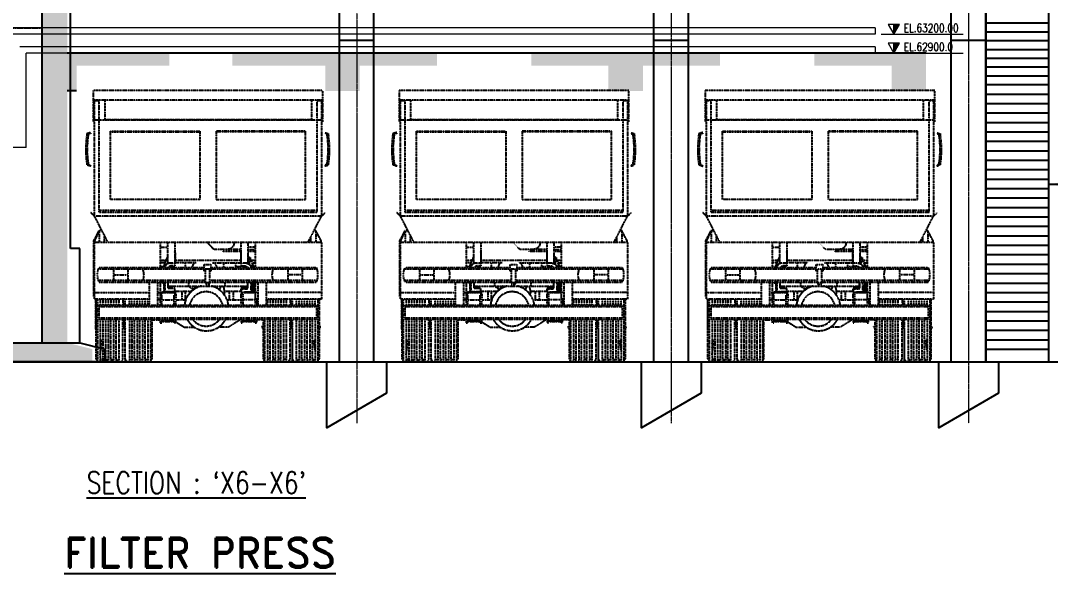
# Model space of a CAD drawing. Header units: inches. Extents: x 8618018 to 8935006, y 2431589 to 2567223.
# Drawn here: x 8806956 to 8823322, y 2491687 to 2500464 of the extents above; entities that cross this region are included whole.
import ezdxf

# ---------------------------------------------------------------- set-up
doc = ezdxf.new("R2010")
doc.units = ezdxf.units.IN
doc.header["$MEASUREMENT"] = 0
for name, pattern in [('BORDER', [1.75, 0.5, -0.25, 0.5, -0.25, 0, -0.25]), ('CENTER', [2, 1.25, -0.25, 0.25, -0.25]), ('PHANTOM2', [1.25, 0.625, -0.125, 0.125, -0.125, 0.125, -0.125])]:
    doc.linetypes.add(name, pattern=pattern)
for name, color, linetype in [('CCT', 4, 'Continuous'), ('Civil', 252, 'Continuous'), ('TEXT', 252, 'Continuous'), ('truck', 252, 'Continuous')]:
    doc.layers.add(name, color=color, linetype=linetype)
for name, color, linetype, lineweight in [('CL', 252, 'CENTER', 5), ('DIM', 252, 'Continuous', 13), ('DIM_PPG', 8, 'Continuous', 0)]:
    doc.layers.add(name, color=color, linetype=linetype, lineweight=lineweight)
doc.styles.add('ISOCPEUR', font='isocpeur.ttf')
doc.styles.add('ROMANS', font='ROMANS.shx', dxfattribs={"width": 0.8})
doc.styles.add('RS1', font='ROMANS.shx', dxfattribs={"width": 0.8})
doc.styles.add('TIT', font='romand.shx')
doc.dimstyles.new('DIM', dxfattribs={"dimscale": 175, "dimtxt": 2.5, "dimasz": 2.5, "dimexe": 0.875, "dimexo": 0.875, "dimgap": 1, "dimtad": 1, "dimdec": 0, "dimzin": 9, "dimdsep": 46, "dimtxsty": 'ISOCPEUR', "dimblk": 'OBLIQUE', "dimcen": 0.09, "dimclrd": 256, "dimclre": 256, "dimclrt": 252, "dimadec": 0, "dimazin": 0, "dimtfac": 1, "dimtdec": 0, "dimtmove": 0, "dimatfit": 3, "dimfxl": 1, "dimtfill": 1, "dimtolj": 1, "dimtzin": 0, "dimarcsym": 0})

# ---------------------------------------------------------------- blocks, each defined once
blk = doc.blocks.new('_Oblique')
at = {"color": 0, "linetype": 'ByBlock', "lineweight": -2}
blk.add_line((-0.5, -0.5), (0.5, 0.5), dxfattribs=at)
blk = doc.blocks.new('A$C62F3220C')
at = {"layer": 'truck', "linetype": 'PHANTOM2', "ltscale": 1.5, "transparency": 33554687}
for p, q in [((1851, 3667), (-1800, 3667)), ((-1617, 3667), (-1617, 3349)), ((1668, 3667), (1668, 3349)), ((-1779, 3352), (-1709, 3352)), ((1668, 3352), (-1617, 3352)), ((-1522, 3164), (-104, 3164)), ((1573, 3164), (155, 3164)), ((1760, 1915), (-1709, 1915)), ((25, 1887), (25, 1915)), ((-1625, 1524), (-1625, 1410)), ((1660, 1410), (1660, 1494)), ((1740, 1591), (1740, 1410)), ((-731, 1006), (-731, 1410)), ((-731, 1332), (-620, 1332)), ((-620, 1410), (-620, 1074)), ((664, 1074), (664, 1410)), ((782, 1332), (664, 1332)), ((782, 1006), (782, 1410)), ((-620, 1161), (-630, 1161)), ((-620, 1151), (-630, 1151)), ((664, 1295), (782, 1295)), ((782, 1262), (664, 1262)), ((695, 1161), (683, 1161)), ((695, 1151), (683, 1151)), ((-1793, 1018), (-1788, 1018)), ((-731, 1122), (-648, 1122)), ((-661, 1081), (-731, 1081)), ((-681, 1020), (-731, 1020)), ((-681, 1021), (-655, 1023)), ((-620, 1134), (-645, 1132)), ((-620, 1110), (-630, 1110)), ((-502, 1076), (-620, 1076)), ((-602, 1074), (-602, 1071)), ((-602, 1007), (-602, 1006)), ((-584, 1026), (-564, 1026)), ((-564, 1033), (-564, 1006)), ((-564, 1018), (-522, 1018)), ((-522, 1035), (-522, 1006)), ((-494, 1122), (545, 1122)), ((-161, 1081), (-494, 1081)), ((-330, 1006), (-330, 1081)), ((-34, 1007), (-41, 1006)), ((-21, 1036), (-34, 1036)), ((98, 1081), (545, 1081)), ((273, 1081), (273, 1006)), ((469, 1006), (469, 1081)), ((629, 1018), (469, 1018)), ((664, 1076), (546, 1076)), ((633, 1026), (629, 1026)), ((667, 1142), (683, 1145)), ((710, 1132), (683, 1134)), ((695, 1110), (683, 1110)), ((695, 1100), (683, 1100)), ((695, 1052), (687, 1052)), ((704, 1024), (745, 1021)), ((713, 1122), (782, 1122)), ((726, 1081), (782, 1081)), ((782, 1020), (745, 1020)), ((-1477, 979), (-1477, 799)), ((-1477, 890), (-1248, 890)), ((-1248, 979), (-1248, 799)), ((1292, 979), (1292, 799)), ((1521, 890), (1292, 890)), ((1521, 979), (1521, 799)), ((-903, 410), (-903, 776)), ((-778, 776), (-778, 410)), ((-684, 776), (-690, 761)), ((-679, 761), (-675, 776)), ((-678, 761), (-673, 776)), ((-672, 758), (-660, 758)), ((-672, 734), (-660, 734)), ((-672, 720), (-672, 723)), ((-672, 718), (-671, 718)), ((-671, 673), (-671, 673)), ((-597, 673), (-609, 673)), ((-545, 704), (-545, 708)), ((-285, 776), (-285, 713)), ((-103, 706), (-104, 713)), ((56, 766), (-21, 766)), ((86, 713), (87, 712)), ((292, 776), (292, 713)), ((580, 664), (580, 713)), ((582, 665), (581, 713)), ((592, 713), (592, 666)), ((609, 713), (610, 704)), ((609, 704), (609, 713)), ((609, 670), (609, 667)), ((610, 680), (658, 680)), ((656, 757), (658, 757)), ((656, 734), (658, 734)), ((709, 758), (736, 758)), ((709, 734), (736, 734)), ((736, 723), (736, 720)), ((736, 718), (736, 718)), ((736, 670), (736, 670)), ((736, 669), (736, 669)), ((824, 410), (824, 776)), ((949, 776), (949, 410)), ((-1788, 545), (-1779, 630)), ((-1779, 551), (-1788, 545)), ((-1779, 608), (-903, 608)), ((-1728, -489), (-1728, 502)), ((-1687, 502), (-1687, 410)), ((-1645, 502), (-1645, 410)), ((-1603, 502), (-1603, 410)), ((-1561, 502), (-1561, 410)), ((-1519, 502), (-1519, 410)), ((-1477, 502), (-1477, 410)), ((-1436, 502), (-1436, 410)), ((-1394, 502), (-1394, 410)), ((-1326, 502), (-1326, 410)), ((-1310, 410), (-1310, 502)), ((-1308, 410), (-1308, 502)), ((-1292, 410), (-1292, 502)), ((-1225, 410), (-1225, 502)), ((-1183, 410), (-1183, 502)), ((-1141, 410), (-1141, 502)), ((-1099, 410), (-1099, 502)), ((-1057, 410), (-1057, 502)), ((-1016, 410), (-1016, 502)), ((-974, 410), (-974, 502)), ((-932, 410), (-932, 502)), ((-778, 608), (-731, 608)), ((-735, 494), (-778, 494)), ((-735, 502), (-735, 410)), ((-731, 586), (-727, 585)), ((-731, 585), (-710, 583)), ((-727, 613), (-495, 610)), ((-672, 645), (-660, 645)), ((-672, 621), (-545, 621)), ((-656, 613), (-656, 616)), ((-512, 586), (-487, 583)), ((-390, 631), (-390, 494)), ((-333, 494), (-333, 631)), ((-227, 641), (-238, 631)), ((-227, 636), (-227, 636)), ((267, 596), (292, 604)), ((367, 494), (367, 631)), ((425, 631), (425, 494)), ((552, 583), (576, 586)), ((559, 610), (782, 613)), ((574, 613), (574, 611)), ((775, 494), (576, 494)), ((579, 614), (581, 614)), ((583, 611), (583, 614)), ((593, 615), (593, 611)), ((603, 614), (675, 613)), ((661, 621), (736, 621)), ((709, 645), (736, 645)), ((728, 613), (728, 616)), ((775, 583), (782, 584)), ((824, 608), (782, 608)), ((800, 494), (800, 502)), ((1830, 608), (949, 608)), ((972, 502), (972, 410)), ((1014, 502), (1014, 410)), ((1056, 502), (1056, 410)), ((1098, 502), (1098, 410)), ((1140, 502), (1140, 410)), ((1182, 502), (1182, 410)), ((1223, 502), (1223, 410)), ((1265, 502), (1265, 410)), ((1333, 502), (1333, 410)), ((1349, 410), (1349, 502)), ((1351, 410), (1351, 502)), ((1367, 410), (1367, 502)), ((1434, 410), (1434, 502)), ((1476, 410), (1476, 502)), ((1518, 410), (1518, 502)), ((1560, 410), (1560, 502)), ((1601, 410), (1601, 502)), ((1643, 410), (1643, 502)), ((1685, 410), (1685, 502)), ((1727, 410), (1727, 502)), ((1769, 502), (1769, -489)), ((1747, 382), (-1705, 382)), ((1747, 203), (-1705, 203)), ((-1561, 180), (-1561, -489)), ((-1477, 180), (-1477, -489)), ((-1394, 180), (-1394, -489)), ((-890, 180), (-890, -489)), ((-864, 174), (-735, 174)), ((-710, 167), (-512, 167)), ((576, 167), (775, 167)), ((905, 174), (799, 174)), ((930, -489), (930, 180)), ((1434, -489), (1434, 180)), ((1518, -489), (1518, 180)), ((1601, -489), (1601, 180)), ((1685, -489), (1685, 180)), ((-735, 147), (-710, 147)), ((-710, 152), (-512, 152)), ((-512, 147), (-487, 147)), ((552, 147), (576, 147)), ((576, 152), (775, 152)), ((775, 147), (799, 147)), ((905, 30), (883, 69)), ((1367, 40), (1351, 69)), ((1795, 30), (1816, 69)), ((-1687, -123), (-1678, -157)), ((-1687, -274), (-1678, -213)), ((1727, -300), (1718, -210)), ((-1645, -453), (-1687, -453)), ((-1603, -453), (-1561, -453)), ((-1519, -453), (-1477, -453)), ((-1436, -453), (-1394, -453)), ((-1291, -444), (-1291, -489)), ((-1225, -453), (-1183, -453)), ((-1141, -453), (-1099, -453)), ((-1057, -453), (-1016, -453)), ((-974, -453), (-932, -453)), ((1014, -453), (972, -453)), ((1098, -453), (1056, -453)), ((1182, -453), (1140, -453)), ((1265, -453), (1223, -453)), ((1321, -489), (1321, -463)), ((1373, -453), (1363, -453)), ((1434, -453), (1476, -453)), ((1518, -453), (1560, -453)), ((1601, -453), (1643, -453)), ((1685, -453), (1727, -453))]:
    blk.add_line(p, q, dxfattribs=at)
for points in [[(1851, 3323), (1851, 3818), (-1800, 3818), (-1800, 3323)], [(1760, 3352), (1760, 3660), (1830, 3660), (1830, 1825), (-1779, 1825), (-1779, 3660), (-1709, 3660), (-1709, 3352), (-1709, 3349)], [(1759, 3349), (1760, 3352), (1830, 3352)], [(-1884, 3134), (-1899, 3134), (-1904, 3093), (-1909, 3051), (-1912, 3010), (-1915, 2969), (-1916, 2927), (-1917, 2886), (-1916, 2844), (-1915, 2803), (-1912, 2762), (-1909, 2720), (-1904, 2679), (-1899, 2638)], [(-1836, 3147), (-1848, 3144), (-1866, 3139), (-1884, 3134), (-1890, 3093), (-1894, 3051), (-1898, 3010), (-1900, 2969), (-1902, 2927), (-1902, 2886), (-1902, 2844), (-1900, 2803), (-1898, 2762), (-1894, 2720), (-1890, 2679), (-1884, 2638), (-1867, 2629), (-1849, 2622), (-1836, 2618)], [(-1836, 3149), (-1844, 3148), (-1863, 3144), (-1881, 3139), (-1899, 3134)], [(-1836, 3138), (-1846, 3136), (-1864, 3131), (-1877, 3127), (-1882, 3091), (-1887, 3051), (-1890, 3009), (-1893, 2968), (-1894, 2927), (-1895, 2886), (-1894, 2845), (-1893, 2803), (-1890, 2762), (-1887, 2721), (-1882, 2680), (-1877, 2644), (-1864, 2637), (-1847, 2630), (-1836, 2627)], [(1887, 3146), (1898, 3144), (1916, 3139), (1934, 3134)], [(1887, 3143), (1901, 3139), (1919, 3134), (1925, 3093), (1929, 3051), (1933, 3010), (1935, 2969), (1937, 2927), (1937, 2886), (1937, 2844), (1935, 2803), (1933, 2762), (1929, 2720), (1925, 2679), (1919, 2638), (1902, 2629), (1887, 2623)], [(1887, 3135), (1899, 3131), (1912, 3127), (1917, 3091), (1922, 3051), (1925, 3009), (1928, 2968), (1929, 2927), (1930, 2886), (1929, 2845), (1928, 2803), (1925, 2762), (1922, 2721), (1917, 2680), (1912, 2644), (1899, 2637), (1887, 2632)], [(1919, 3134), (1934, 3134), (1939, 3093), (1944, 3051), (1947, 3010), (1950, 2969), (1951, 2927), (1952, 2886), (1951, 2844), (1950, 2803), (1947, 2762), (1944, 2720), (1939, 2679), (1934, 2638)], [(-1836, 2615), (-1845, 2616), (-1864, 2622), (-1882, 2629), (-1899, 2638), (-1884, 2638)], [(1887, 2619), (1899, 2622), (1916, 2629), (1934, 2638), (1919, 2638)], [(-1566, 1410), (-1593, 1461), (-1623, 1521), (-1625, 1524), (-1628, 1530), (-1636, 1546), (-1644, 1561), (-1650, 1573), (-1655, 1583), (-1659, 1591), (-1779, 1825), (-1836, 1876)], [(1617, 1410), (1627, 1431), (1658, 1491), (1660, 1494), (1669, 1512), (1679, 1530), (1687, 1546), (1694, 1561), (1701, 1573), (1706, 1583), (1710, 1591), (1830, 1825), (1887, 1876)], [(-1788, 1434), (-1786, 1436), (-1772, 1463), (-1735, 1534), (-1706, 1591), (-1788, 1410)], [(-1659, 1591), (-1706, 1591), (-1706, 1410)], [(1823, 1433), (1821, 1436), (1807, 1463), (1770, 1534), (1740, 1591), (1710, 1591)], [(-1779, 545), (-1788, 545), (-1788, 1434), (-1786, 1436)], [(-903, 502), (-1779, 502), (-1779, 1410), (1830, 1410), (1830, 502), (949, 502)], [(-502, 1410), (-502, 1035), (-560, 1035), (-564, 1033), (-584, 1026), (-587, 1025), (-602, 1007), (-603, 1006)], [(546, 1295), (117, 1295), (17, 1395), (2, 1410)], [(438, 1410), (438, 1410), (439, 1391), (436, 1372), (429, 1354), (420, 1337), (407, 1323), (392, 1311), (375, 1303), (356, 1297), (337, 1295)], [(546, 1410), (546, 1067), (551, 1067)], [(1823, 1410), (1823, 1422), (1823, 1434), (1821, 1436)], [(-620, 1167), (-630, 1167), (-630, 1161), (-630, 1151), (-630, 1146), (-620, 1146)], [(-502, 1078), (-494, 1078), (-494, 1244), (-502, 1255)], [(546, 1262), (266, 1262), (266, 1295)], [(546, 1245), (545, 1244), (545, 1078), (546, 1078)], [(683, 1056), (683, 1167), (683, 1168), (683, 1171), (667, 1170), (664, 1170)], [(683, 1168), (667, 1169), (664, 1169)], [(666, 1068), (666, 1169), (666, 1170)], [(683, 1167), (695, 1167), (695, 1151), (695, 1146), (683, 1146)], [(-1788, 1090), (-1793, 1090), (-1793, 631), (-1788, 631)], [(-1705, 790), (-1713, 790), (-1718, 806), (-1722, 822), (-1725, 839), (-1728, 856), (-1729, 873), (-1730, 890), (-1729, 907), (-1728, 924), (-1725, 941), (-1722, 958), (-1718, 974), (-1713, 990), (-1705, 990)], [(-34, 979), (-1705, 979), (-1705, 1006), (-34, 1006)], [(-620, 1144), (-645, 1132), (-648, 1122), (-661, 1081), (-663, 1076), (-681, 1021), (-655, 1024)], [(-663, 1076), (-681, 1021), (-681, 1006)], [(-618, 1068), (-620, 1067), (-627, 1062), (-649, 1043), (-655, 1024), (-655, 1023), (-660, 1009), (-660, 1006)], [(-620, 1116), (-630, 1116), (-630, 1100), (-620, 1100)], [(-630, 1100), (-630, 1095), (-620, 1095)], [(-581, 1076), (-589, 1074), (-602, 1071), (-608, 1070), (-618, 1068), (-618, 1074)], [(-226, 1006), (-225, 1012), (-205, 1061), (-190, 1081)], [(-21, 948), (-34, 948), (-34, 1057), (69, 1057), (69, 948), (56, 948)], [(69, 1006), (1747, 1006), (1747, 979), (69, 979)], [(127, 1081), (143, 1061), (163, 1012), (163, 1006)], [(551, 1076), (551, 1035), (609, 1035), (629, 1028), (633, 1026), (636, 1025), (652, 1006)], [(629, 1028), (629, 1026), (629, 1018), (629, 1006)], [(630, 1076), (638, 1074), (666, 1068), (667, 1068), (669, 1067), (672, 1065), (683, 1056), (687, 1052), (695, 1045), (698, 1043), (703, 1026), (704, 1024), (709, 1009), (709, 1006)], [(727, 1076), (727, 1076), (726, 1081), (713, 1122), (710, 1132), (683, 1145)], [(683, 1095), (695, 1095), (695, 1100), (695, 1110), (695, 1116), (683, 1116)], [(695, 1045), (695, 1057), (683, 1057)], [(703, 1026), (745, 1021), (727, 1076), (745, 1021), (745, 1006)], [(1747, 790), (1757, 790), (1762, 806), (1766, 822), (1769, 839), (1771, 856), (1773, 873), (1773, 890), (1773, 907), (1771, 924), (1769, 941), (1766, 958), (1762, 974), (1757, 990), (1747, 990)], [(-1014, 979), (-1012, 974), (-1007, 958), (-1003, 941), (-1000, 924), (-998, 907), (-997, 890), (-998, 873), (-1000, 856), (-1003, 839), (-1007, 822), (-1012, 806), (-1015, 799)], [(1058, 979), (1056, 974), (1051, 958), (1047, 941), (1044, 924), (1042, 907), (1041, 890), (1042, 873), (1044, 856), (1047, 839), (1051, 822), (1056, 806), (1059, 799)], [(-21, 799), (-1705, 799), (-1705, 776), (-21, 776)], [(-778, 502), (-731, 502), (-731, 776)], [(-673, 776), (-678, 761), (-690, 761), (-700, 761), (-694, 776)], [(-679, 761), (-676, 771), (-674, 776)], [(-671, 697), (-672, 697), (-672, 692), (-672, 720), (-672, 723), (-672, 734), (-672, 758), (-672, 776)], [(-671, 732), (-671, 723), (-671, 718), (-672, 708), (-660, 708)], [(-660, 704), (-671, 704), (-671, 697), (-672, 680), (-660, 680)], [(-672, 697), (-672, 697), (-671, 704)], [(-656, 616), (-656, 616), (-672, 617), (-672, 621), (-672, 645), (-672, 657), (-671, 666), (-672, 666), (-672, 669), (-672, 670), (-672, 680), (-672, 692)], [(-660, 673), (-671, 673), (-671, 673), (-672, 673)], [(-660, 673), (-671, 673), (-671, 670), (-671, 669), (-671, 666), (-672, 649), (-660, 649)], [(-672, 670), (-671, 670), (-671, 670)], [(-672, 669), (-671, 669), (-671, 669)], [(-671, 666), (-671, 666), (-671, 669), (-671, 670), (-671, 673), (-671, 673)], [(-660, 776), (-660, 625), (-502, 625), (-502, 631), (-238, 631), (-261, 610), (-264, 599)], [(-609, 680), (-545, 680), (-545, 673), (-557, 673), (-597, 673), (-609, 672), (-609, 673), (-609, 680), (-609, 691), (-609, 692), (-609, 704), (-609, 708), (-609, 713), (-609, 776)], [(-609, 713), (656, 713), (656, 776)], [(-609, 708), (-545, 708), (-545, 713)], [(-545, 704), (-545, 704), (-609, 704)], [(-545, 688), (-545, 704), (-545, 704), (-545, 704), (-545, 704), (-545, 704), (-545, 713)], [(-545, 704), (-545, 710), (-545, 713)], [(-545, 680), (-545, 680), (-545, 673)], [(-502, 631), (-502, 673), (-545, 673), (-545, 673)], [(-150, 713), (-200, 666), (-201, 666), (-242, 677), (-272, 707), (-273, 713)], [(-216, 644), (-216, 658), (-199, 658), (-216, 644), (-227, 636), (-227, 636)], [(-209, 658), (-200, 666), (-182, 671)], [(-80, 713), (-92, 711), (-103, 706), (-151, 686), (-177, 675), (-182, 671), (-199, 658)], [(-151, 686), (-130, 707), (-128, 713)], [(56, 776), (1747, 776), (1747, 799), (56, 799)], [(327, 494), (307, 542), (283, 574), (251, 617), (200, 657), (177, 675), (92, 711), (80, 713)], [(224, 713), (213, 670), (200, 657)], [(267, 713), (286, 631), (546, 631), (546, 611), (559, 612)], [(580, 673), (551, 673), (546, 661), (546, 631)], [(546, 661), (580, 664), (580, 664), (582, 665)], [(580, 664), (580, 673), (579, 713)], [(610, 704), (610, 704), (609, 704), (609, 704), (610, 680), (609, 680), (609, 673), (609, 672), (609, 670), (609, 667), (603, 667), (592, 666), (582, 665), (582, 665), (581, 713)], [(603, 667), (603, 673), (602, 713)], [(603, 616), (610, 617), (610, 616), (690, 616), (690, 613), (728, 613), (740, 613), (740, 615), (742, 761), (737, 776)], [(603, 673), (609, 673), (610, 673)], [(609, 667), (609, 667), (625, 669), (657, 672), (658, 672), (658, 673), (658, 680), (658, 689), (658, 694), (658, 704)], [(657, 672), (610, 672), (609, 672)], [(610, 708), (610, 704), (658, 704), (658, 708), (658, 717), (658, 723), (658, 732), (658, 734), (658, 743), (658, 748), (658, 757), (658, 776)], [(610, 617), (661, 621), (709, 625), (709, 776)], [(610, 713), (610, 708), (658, 708)], [(610, 680), (610, 680), (610, 672)], [(690, 616), (728, 616), (736, 617), (736, 657), (736, 666), (736, 669), (736, 669)], [(709, 708), (736, 708), (736, 718), (736, 723), (736, 732)], [(736, 666), (736, 666), (736, 666), (736, 673), (736, 680), (736, 692), (736, 697), (736, 697), (736, 697), (736, 704), (709, 704)], [(709, 680), (736, 680), (736, 697)], [(709, 649), (736, 649), (736, 666), (736, 669), (736, 670), (736, 673), (709, 673)], [(736, 776), (736, 692), (736, 697)], [(736, 704), (736, 697), (736, 697)], [(738, 776), (742, 761), (740, 615), (740, 613)], [(740, 613), (740, 613), (742, 613), (742, 615), (744, 761), (741, 771), (739, 776)], [(739, 776), (744, 761), (742, 615), (742, 613)], [(752, 614), (752, 615), (754, 761), (749, 776)], [(759, 776), (765, 761), (763, 615), (762, 614)], [(824, 502), (782, 502), (782, 776)], [(-1764, 502), (-1764, 26), (-1754, 26)], [(-1687, 180), (-1687, -489), (-1728, -489), (-1754, -441), (-1754, 502)], [(-710, 583), (-711, 583), (-723, 585), (-727, 585), (-727, 614), (-711, 614), (-656, 613), (-656, 613)], [(-710, 494), (-710, 587), (-723, 585)], [(-510, 611), (-510, 615), (-711, 615), (-711, 614)], [(-710, 410), (-710, 488), (-710, 494), (-512, 494)], [(-495, 611), (-498, 611), (-510, 611), (-611, 613), (-656, 613), (-656, 616), (-545, 616), (-545, 621), (-545, 625)], [(-611, 613), (-510, 614), (-495, 614), (-495, 586)], [(-512, 410), (-512, 494), (-512, 586), (-512, 586), (-500, 585), (-488, 583), (-487, 583)], [(-500, 585), (-495, 586), (-487, 587), (-487, 494)], [(-487, 410), (-487, 488), (-487, 494), (-327, 494), (-329, 488), (-335, 472), (-342, 455), (-343, 448), (-347, 417), (-348, 410)], [(-327, 494), (-307, 542), (-264, 599), (-251, 617), (-227, 636), (-227, 655), (-216, 655)], [(257, 410), (254, 434), (215, 511), (155, 572), (79, 611), (-5, 625), (-89, 611), (-165, 572), (-225, 511), (-263, 434), (-267, 410)], [(283, 574), (292, 604), (286, 631)], [(348, 410), (347, 417), (343, 448), (342, 455), (335, 472), (329, 488), (327, 494), (552, 494)], [(552, 410), (552, 417), (552, 587), (559, 586), (564, 585)], [(552, 583), (552, 583), (564, 585), (576, 586), (576, 586), (576, 494), (576, 410)], [(583, 611), (581, 611), (581, 611), (574, 611), (562, 611), (559, 611), (559, 612), (561, 612), (574, 613), (579, 614), (581, 614), (581, 614)], [(559, 611), (559, 610), (559, 586)], [(581, 611), (581, 614), (582, 614), (583, 614), (593, 615), (596, 615), (603, 616), (603, 615), (603, 614), (604, 612)], [(581, 611), (581, 614), (581, 614)], [(582, 614), (583, 611), (583, 611), (593, 611), (604, 612), (675, 613), (690, 613)], [(776, 614), (776, 615), (596, 615)], [(742, 613), (742, 613), (752, 614), (762, 614), (776, 614), (782, 614)], [(782, 584), (775, 583), (775, 583), (775, 587), (782, 586)], [(775, 583), (775, 583), (775, 410)], [(824, 494), (800, 494), (800, 488), (800, 410)], [(1727, 180), (1727, -489), (1769, -489), (1795, -441), (1795, 502)], [(-1603, 180), (-1603, -453), (-1603, -471), (-1603, -489), (-1668, -489), (-1687, -454)], [(-1645, 180), (-1645, -144), (-1645, -188), (-1645, -212), (-1645, -213), (-1645, -489)], [(-1584, -453), (-1584, -489), (-1519, -489), (-1519, 180)], [(-1500, -453), (-1500, -489), (-1436, -489), (-1436, 180)], [(-1417, -453), (-1417, -489), (-1352, -489), (-1333, -454), (-1330, -448), (-1326, -441), (-1326, 180)], [(-1310, 180), (-1310, 64), (-1326, 34)], [(-1308, 180), (-1308, 64), (-1292, 34)], [(-1225, 180), (-1225, -489), (-1267, -489), (-1279, -466), (-1280, -464), (-1284, -457), (-1290, -446), (-1291, -444), (-1292, -441), (-1292, 180)], [(-1183, 180), (-1183, -489), (-1141, -489), (-1141, 180)], [(-1099, 180), (-1099, -489), (-1057, -489), (-1057, 180)], [(-1016, 180), (-1016, -489), (-974, -489), (-974, 180)], [(-932, 180), (-932, -489), (-890, -489), (-864, -441), (-864, 180)], [(-735, 180), (-735, 174), (-735, 147), (-735, 130), (-710, 130), (-710, 180)], [(-512, 180), (-512, 152), (-512, 147), (-512, 130), (-487, 130), (-487, 144), (-487, 147), (-487, 180)], [(-306, 180), (-251, 106), (-194, 61), (-177, 48), (-92, 12), (0, 0), (92, 12), (177, 48), (194, 61), (251, 106), (306, 180)], [(-217, 180), (-165, 127), (-89, 88), (-5, 74), (79, 88), (155, 127), (207, 180)], [(552, 174), (532, 174), (351, 61), (194, 61)], [(552, 180), (552, 130), (576, 130), (576, 180)], [(775, 180), (775, 147), (775, 130), (799, 130), (799, 180)], [(972, 180), (972, -489), (930, -489), (905, -441), (905, 180)], [(1056, 180), (1056, -489), (1014, -489), (1014, 180)], [(1140, 180), (1140, -489), (1098, -489), (1098, 180)], [(1223, 180), (1223, -489), (1182, -489), (1182, 180)], [(1265, 180), (1265, -489), (1307, -489), (1314, -476), (1315, -474), (1319, -467), (1321, -463), (1329, -448), (1333, -441), (1333, 180)], [(1333, 30), (1349, 59), (1349, 180)], [(1367, 30), (1363, 36), (1351, 59), (1351, 180)], [(1447, -453), (1447, -489), (1392, -489), (1373, -453), (1370, -449), (1367, -441), (1367, 180)], [(1476, 180), (1476, -489), (1530, -489), (1530, -453)], [(1560, 180), (1560, -489), (1614, -489), (1614, -453)], [(1643, 180), (1643, -489), (1698, -489), (1717, -453)], [(-512, 154), (-610, 154), (-710, 154)], [(-612, 154), (-611, 154), (-610, 154)], [(-487, 144), (-353, 61), (-194, 61)], [(775, 154), (675, 154), (576, 154)], [(675, 154), (676, 154), (677, 154)], [(1363, 36), (1363, -489), (1321, -489), (1314, -476)], [(-1687, -212), (-1678, -157), (-1678, -263)], [(1727, -274), (1718, -210), (1718, -154), (1727, -123)], [(1727, -144), (1718, -154), (1727, -212)], [(-1687, -377), (-1684, -346), (-1678, -263), (-1687, -329)], [(-1333, -454), (-1333, -489), (-1291, -489), (-1279, -466)]]:
    blk.add_lwpolyline(points, dxfattribs=at)
for points in [[(-1709, 1887), (1760, 1887), (1760, 3349), (-1709, 3349)], [(-104, 3174), (-104, 2089), (-1522, 2089), (-1522, 3174)], [(155, 3174), (155, 2089), (1573, 2089), (1573, 3174)], [(-21, 979), (-21, 744), (56, 744), (56, 979)], [(-1705, 410), (1747, 410), (1747, 180), (-1705, 180)]]:
    blk.add_lwpolyline(points, close=True, dxfattribs=at)
blk = doc.blocks.new('A$C6A595223')
at = {"layer": 'DIM_PPG', "color": 6}
blk.add_line((5.8, 12.5), (5.8, 62.5), dxfattribs=at)
at = {"layer": 'DIM_PPG'}
blk.add_lwpolyline([(34.7, 62.5), (-23, 62.5), (5.8, 12.5)], close=True, dxfattribs=at)
at = {"layer": 'DIM_PPG', "color": 6}
blk.add_solid([(5.8, 62.5), (5.8, 12.5), (5.8, 62.5), (34.7, 62.5)], dxfattribs=at)

msp = doc.modelspace()

# ---------------------------------------------------------------- hatches: boundary and pattern name
at = {"layer": 'Civil'}
h = msp.add_hatch(dxfattribs=at)
h.set_pattern_fill('AR-CONC', color=256, scale=1.5)
h.set_pattern_definition([(50, (30871.62, 41823.93), (273.2770035, -23.9086283), [28.575, -314.325]), (355, (30871.62, 41823.93), (-52.865132, 286.585268), [22.86, -251.460876]), (100.4514447, (30894.4, 41821.94), (220.411871, 262.676628), [24.285013, -267.135367]), (46.1842, (30871.62, 41900.13), (406.618561, -63.063492), [42.8625, -471.4875]), (96.6355576, (30905.5, 41894.87), (356.106201, 371.139187), [36.427535, -400.703412]), (351.184151, (30871.6, 41900.13), (356.106201, 371.139187), [34.28995, -377.189598]), (21, (30909.72, 41881.08), (227.421587, -153.3977973), [28.575, -314.325]), (326, (30909.72, 41881.08), (92.7030425, 276.281949), [22.86, -251.46]), (71.451445, (30928.67, 41868.3), (320.124629, 122.884153), [24.285013, -267.134906]), (37.5, (30871.62, 41823.93), (4.6329049, 126.8325583), [0, -248.412, 0, -255.27, 0, -252.4125]), (7.5, (30871.62, 41823.93), (100.2294938, 150.2708622), [0, -145.542, 0, -242.697, 0, -96.2025]), (327.5, (30786.65, 41823.93), (203.3858928, -8.593116), [0, -95.25, 0, -297.18, 0, -394.335]), (317.5, (30748.55, 41823.93), (222.193772, 38.1397365), [0, -123.825, 0, -197.358, 0, -280.035])])
h.paths.add_polyline_path([(8807297.5, 2495247.9), (8807697.5, 2495247.9), (8807697.5, 2499347.9), (8807847.5, 2499347.9), (8807847.5, 2499747.9), (8809322.5, 2499747.9), (8809322.5, 2499947.9), (8807697.5, 2499947.9), (8807697.5, 2500747.9), (8806297.5, 2500747.9), (8806297.5, 2500597.9), (8807297.5, 2500597.9)])
h.paths.add_polyline_path([(8810322.5, 2499947.9), (8810322.5, 2499747.9), (8811797.5, 2499747.9), (8811797.5, 2499347.9), (8812347.5, 2499347.9), (8812347.5, 2499747.9), (8813572.5, 2499747.9), (8813572.5, 2499947.9)])
h.paths.add_polyline_path([(8815072.5, 2499947.9), (8815072.5, 2499747.9), (8816297.5, 2499747.9), (8816297.5, 2499347.9), (8816847.5, 2499347.9), (8816847.5, 2499747.9), (8818072.5, 2499747.9), (8818072.5, 2499947.9)])
h.paths.add_polyline_path([(8821347.5, 2499947.9), (8819572.5, 2499947.9), (8819572.5, 2499747.9), (8820797.5, 2499747.9), (8820797.5, 2499347.9), (8821347.5, 2499347.9)])
h = msp.add_hatch(dxfattribs=at)
h.set_pattern_fill('AR-CONC', color=256, scale=1.5)
h.set_pattern_definition([(50, (30871.62, 41923.93), (273.2770035, -23.9086283), [28.575, -314.325]), (355, (30871.62, 41923.93), (-52.865132, 286.585268), [22.86, -251.460876]), (100.4514447, (30894.4, 41921.94), (220.411871, 262.676628), [24.285013, -267.135367]), (46.1842, (30871.62, 42000.13), (406.618561, -63.063492), [42.8625, -471.4875]), (96.6355576, (30905.5, 41994.87), (356.106201, 371.139187), [36.427535, -400.703412]), (351.184151, (30871.6, 42000.13), (356.106201, 371.139187), [34.28995, -377.189598]), (21, (30909.72, 41981.08), (227.421587, -153.3977973), [28.575, -314.325]), (326, (30909.72, 41981.08), (92.7030425, 276.281949), [22.86, -251.46]), (71.451445, (30928.67, 41968.3), (320.124629, 122.884153), [24.285013, -267.134906]), (37.5, (30871.62, 41923.93), (4.6329049, 126.8325583), [0, -248.412, 0, -255.27, 0, -252.4125]), (7.5, (30871.62, 41923.93), (100.2294938, 150.2708622), [0, -145.542, 0, -242.697, 0, -96.2025]), (327.5, (30786.65, 41923.93), (203.3858928, -8.593116), [0, -95.25, 0, -297.18, 0, -394.335]), (317.5, (30748.55, 41923.93), (222.193772, 38.1397365), [0, -123.825, 0, -197.358, 0, -280.035])])
h.paths.add_polyline_path([(8808097.5, 2495247.9), (8807697.5, 2495347.9), (8797897.5, 2495347.9), (8797497.5, 2495247.9), (8797497.5, 2495047.9), (8808097.5, 2495047.9)])

# ---------------------------------------------------------------- linework, layer by layer
at = {"color": 5, "linetype": 'BORDER'}
msp.add_line((8798297.5, 2500347.9), (8807297.5, 2500347.9), dxfattribs=at)
at = {"color": 25}
msp.add_line((8795729.5, 2495047.9), (8825997.5, 2495047.9), dxfattribs=at)
at = {"layer": 'CCT', "lineweight": 0}
for p, q in [((8820535, 2500347.9), (8806645.5, 2500347.9)), ((8820535, 2500247.9), (8806745.5, 2500247.9)), ((8820535, 2500347.9), (8820535, 2500247.9)), ((8820634.9, 2500247.9), (8821937.3, 2500247.9))]:
    msp.add_line(p, q, dxfattribs=at)
at = {"layer": 'Civil'}
for p, q in [((8822297.5, 2495047.9), (8822297.5, 2500847.9)), ((8807297.5, 2495347.9), (8807297.5, 2500697.9)), ((8807747.5, 2496847.9), (8807747.5, 2500647.9)), ((8812022.5, 2495047.9), (8812022.5, 2500647.9)), ((8812572.5, 2495047.9), (8812572.5, 2500647.9)), ((8817022.5, 2495047.9), (8817022.5, 2500647.9)), ((8817572.5, 2495047.9), (8817572.5, 2500647.9)), ((8821747.5, 2495047.9), (8821747.5, 2500647.9)), ((8822297.5, 2500427.9), (8823297.5, 2500427.9)), ((8822297.5, 2500287.9), (8823297.5, 2500287.9)), ((8812572.5, 2500147.9), (8812022.5, 2500147.9)), ((8817572.5, 2500147.9), (8817022.5, 2500147.9)), ((8822297.5, 2500147.9), (8821747.5, 2500147.9)), ((8822297.5, 2500147.9), (8823297.5, 2500147.9)), ((8821347.5, 2499947.9), (8807697.5, 2499947.9)), ((8822297.5, 2500007.9), (8823297.5, 2500007.9)), ((8822297.5, 2499867.9), (8823297.5, 2499867.9)), ((8822297.5, 2499727.9), (8823297.5, 2499727.9)), ((8822297.5, 2499587.9), (8823297.5, 2499587.9)), ((8822297.5, 2499447.9), (8823297.5, 2499447.9)), ((8807847.5, 2499347.9), (8807697.5, 2499347.9)), ((8822297.5, 2499297.9), (8823297.5, 2499297.9)), ((8822297.5, 2499147.9), (8823297.5, 2499147.9)), ((8822297.5, 2498997.9), (8823297.5, 2498997.9)), ((8822297.5, 2498847.9), (8823297.5, 2498847.9)), ((8822297.5, 2498697.9), (8823297.5, 2498697.9)), ((8822297.5, 2498547.9), (8823297.5, 2498547.9)), ((8822297.5, 2498397.9), (8823297.5, 2498397.9)), ((8822297.5, 2498247.9), (8823297.5, 2498247.9)), ((8822297.5, 2498097.9), (8823297.5, 2498097.9)), ((8822297.5, 2497947.9), (8823297.5, 2497947.9)), ((8822297.5, 2497797.9), (8823297.5, 2497797.9)), ((8822297.5, 2497647.9), (8823297.5, 2497647.9)), ((8822297.5, 2497497.9), (8823297.5, 2497497.9)), ((8822297.5, 2497347.9), (8823297.5, 2497347.9)), ((8822297.5, 2497197.9), (8823297.5, 2497197.9)), ((8822297.5, 2497047.9), (8823297.5, 2497047.9)), ((8807897.5, 2496847.9), (8807747.5, 2496847.9)), ((8807897.5, 2495347.9), (8807897.5, 2496847.9)), ((8822297.5, 2496897.9), (8823297.5, 2496897.9)), ((8822297.5, 2496747.9), (8823297.5, 2496747.9)), ((8822297.5, 2496597.9), (8823297.5, 2496597.9)), ((8822297.5, 2496447.9), (8823297.5, 2496447.9)), ((8822297.5, 2496297.9), (8823297.5, 2496297.9)), ((8822297.5, 2496147.9), (8823297.5, 2496147.9)), ((8822297.5, 2495997.9), (8823297.5, 2495997.9)), ((8822297.5, 2495847.9), (8823297.5, 2495847.9)), ((8822297.5, 2495697.9), (8823297.5, 2495697.9)), ((8822297.5, 2495547.9), (8823297.5, 2495547.9)), ((8807897.5, 2495347.9), (8808297.5, 2495247.9)), ((8822297.5, 2495397.9), (8823297.5, 2495397.9)), ((8822297.5, 2495247.9), (8823297.5, 2495247.9))]:
    msp.add_line(p, q, dxfattribs=at)
for points in [[(8823297.5, 2495047.9), (8823297.5, 2500847.9), (8822297.5, 2500847.9), (8822297.5, 2495047.9)], [(8812772.5, 2494547.9), (8811822.5, 2493999.4), (8811822.5, 2495047.9), (8812772.5, 2495047.9)], [(8817772.5, 2494547.9), (8816822.5, 2493999.4), (8816822.5, 2495047.9), (8817772.5, 2495047.9)], [(8822497.5, 2494547.9), (8821547.5, 2493999.4), (8821547.5, 2495047.9), (8822497.5, 2495047.9)]]:
    msp.add_lwpolyline(points, close=True, dxfattribs=at)
for points in [[(8797697.5, 2495347.9), (8807897.5, 2495347.9)], [(8808297.5, 2495247.9), (8808297.5, 2495047.9), (8797297.5, 2495047.9), (8797297.5, 2495247.9)]]:
    msp.add_lwpolyline(points, dxfattribs=at)
at = {"layer": 'CL', "ltscale": 3}
for p, q in [((8822022.5, 2508437.3), (8822022.5, 2494073.6)), ((8812297.5, 2508409.1), (8812297.5, 2494073.6)), ((8817297.5, 2508394.1), (8817297.5, 2494073.6))]:
    msp.add_line(p, q, dxfattribs=at)
at = {"layer": 'TEXT', "color": 2, "lineweight": 0}
for p, q in [((8820535, 2500047.9), (8806945.5, 2500047.9)), ((8807045.5, 2498447.9), (8807045.5, 2499947.9)), ((8820535, 2499947.9), (8807045.5, 2499947.9)), ((8820535, 2500047.9), (8820535, 2499947.9)), ((8820634.9, 2499947.9), (8821937.3, 2499947.9)), ((8807045.5, 2498447.9), (8799939.5, 2498447.9))]:
    msp.add_line(p, q, dxfattribs=at)

# ---------------------------------------------------------------- block references
for p in [(8809909.7, 2495536.7), (8814772.2, 2495536.7), (8819634.7, 2495536.7)]:
    msp.add_blockref('A$C62F3220C', p)
at = {"layer": 'TEXT', "lineweight": 0, "xscale": 3.135999999999998, "yscale": 3.135999999999998, "zscale": 3.135999999999998}
for p in [(8820816, 2500208.6), (8820816, 2500208.6), (8820816, 2499908.6), (8820816, 2499908.6)]:
    msp.add_blockref('A$C6A595223', p, dxfattribs=at)

# ---------------------------------------------------------------- texts
at = {"color": 3, "style": 'RS1', "width": 0.8}
msp.add_text("%%USECTION : `X6-X6'", height=343.75, dxfattribs=at).set_placement((8808003.6, 2492954.4))
at = {"color": 3, "insert": (8809806.1, 2492015.2, -34), "char_height": 468.75, "width": 20982.143, "attachment_point": 5, "style": 'TIT'}
msp.add_mtext('\\A1;{\\LFILTER PRESS}', dxfattribs=at)
at = {"layer": 'CCT', "lineweight": 0, "style": 'ROMANS', "width": 0.8}
msp.add_text('EL.63200.00', height=130, dxfattribs=at).set_placement((8820990.1, 2500282.3, 0))
at = {"layer": 'TEXT', "color": 2, "lineweight": 0, "style": 'ROMANS', "width": 0.8}
msp.add_text('EL.62900.0', height=130, dxfattribs=at).set_placement((8820990.1, 2499982.3, 0))

# ---------------------------------------------------------------- leaders
at = {"layer": 'DIM'}
msp.add_leader([(8823297.5, 2497865.8), (8826101.9, 2497865.8)], dimstyle='DIM', dxfattribs=at)

doc.saveas('drawing.dxf')
